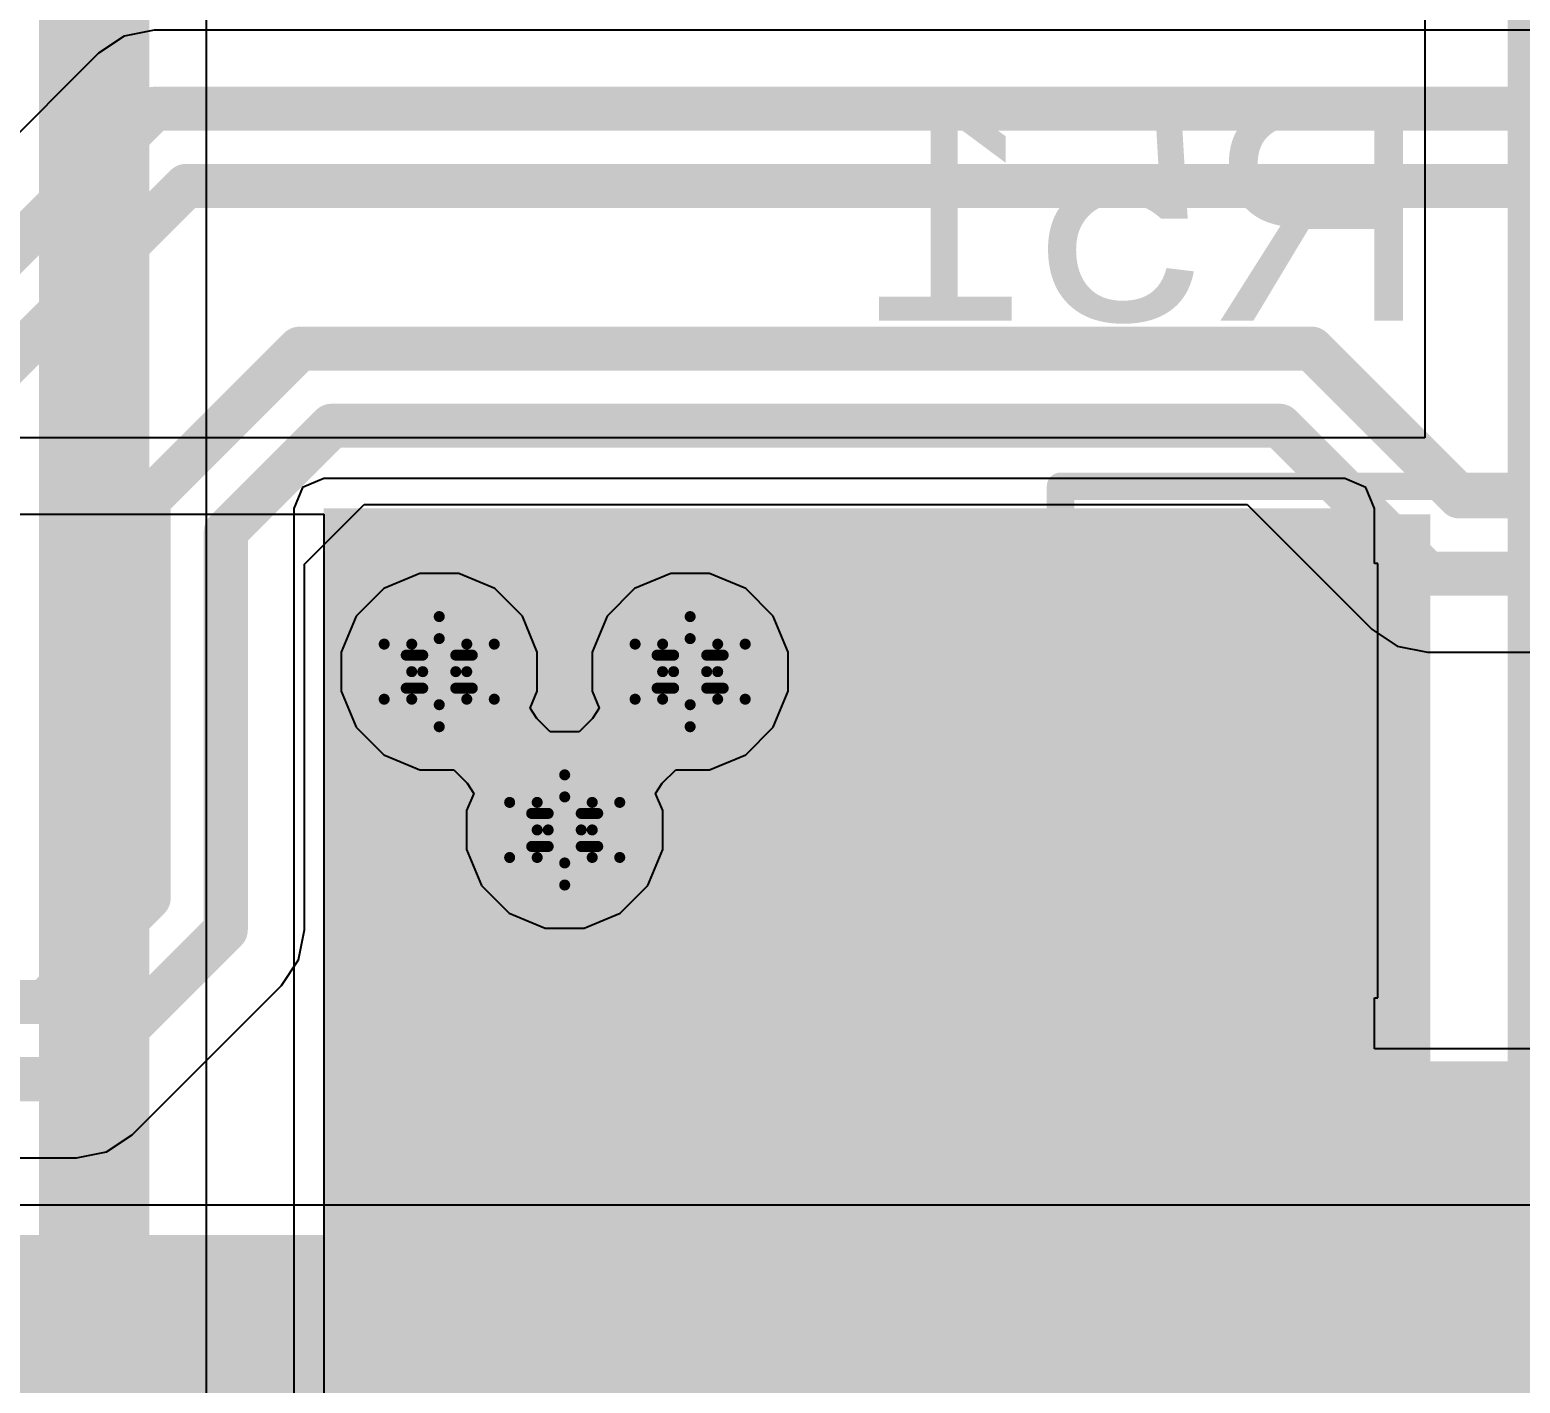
# Model space of a CAD drawing. Header units: inches. Extents: x -2.7 to 10.9, y -2.9 to 7.4.
# Drawn here: x 0.3626 to 0.6333, y -0.6784 to -0.4327 of the extents above; entities that cross this region are included whole.
import ezdxf

# ---------------------------------------------------------------- set-up
doc = ezdxf.new("R2010")
doc.units = ezdxf.units.IN
doc.header["$MEASUREMENT"] = 0
for name, color, linetype in [('Board Outline', 216, 'Continuous'), ('Bottom Layer', 5, 'Continuous'), ('Bottom Overlay', 54, 'Continuous'), ('Bottom Solder', 6, 'Continuous'), ('Drill Drawing', 1, 'Continuous'), ('Layer 2', 16, 'Continuous'), ('Layer 3', 76, 'Continuous'), ('Top Layer', 1, 'Continuous'), ('Top Overlay', 2, 'Continuous'), ('Top Paste', 8, 'Continuous'), ('Top Solder', 216, 'Continuous'), ('Via Holes', 16, 'Continuous')]:
    doc.layers.add(name, color=color, linetype=linetype)
doc.styles.add('Arial', font='', dxfattribs={"height": 0.2})
doc.styles.get('Arial').set_extended_font_data('Arial')

# ---------------------------------------------------------------- blocks, each defined once
blk = doc.blocks.new('SMA_264')
at = {"layer": 'Top Layer'}
blk.add_hatch(color=1, dxfattribs=at).paths.add_polyline_path([(0.02953, 0.03346), (0.12795, 0.03346), (0.12795, -0.03346), (0.02953, -0.03346)])
at = {"layer": 'Top Paste'}
blk.add_hatch(color=8, dxfattribs=at).paths.add_polyline_path([(0.02953, 0.03346), (0.12795, 0.03346), (0.12795, -0.03346), (0.02953, -0.03346)])
at = {"layer": 'Top Solder'}
blk.add_hatch(color=216, dxfattribs=at).paths.add_polyline_path([(0.02553, 0.03746), (0.13195, 0.03746), (0.13195, -0.03746), (0.02553, -0.03746)])
at = {"layer": 'Top Overlay'}
for points in [[(0.08115, 0.05345, 0.005, 0.005, 0), (-0.10465, 0.05345, 0.005, 0.005, 0)], [(0.08115, 0.05345, 0.005, 0.005, 0), (0.08115, 0.03985, 0.005, 0.005, 0)], [(0.08115, -0.03985, 0.005, 0.005, 0), (0.08115, -0.05345, 0.005, 0.005, 0)], [(0.08115, -0.05345, 0.005, 0.005, 0), (-0.10465, -0.05345, 0.005, 0.005, 0)]]:
    blk.add_lwpolyline(points, format="xyseb", dxfattribs=at)
for points in [[(0.0799, 0.05345, 0.0025, 0.0025, 1), (0.0824, 0.05345, 0.0025, 0.0025, 1)], [(0.0799, 0.05345, 0.0025, 0.0025, 1), (0.0824, 0.05345, 0.0025, 0.0025, 1)], [(0.0799, 0.03985, 0.0025, 0.0025, 1), (0.0824, 0.03985, 0.0025, 0.0025, 1)], [(0.0799, -0.03985, 0.0025, 0.0025, 1), (0.0824, -0.03985, 0.0025, 0.0025, 1)], [(0.0799, -0.05345, 0.0025, 0.0025, 1), (0.0824, -0.05345, 0.0025, 0.0025, 1)], [(0.0799, -0.05345, 0.0025, 0.0025, 1), (0.0824, -0.05345, 0.0025, 0.0025, 1)]]:
    blk.add_lwpolyline(points, format="xyseb", close=True, dxfattribs=at)

msp = doc.modelspace()

# ---------------------------------------------------------------- hatches: boundary and pattern name
at = {"layer": 'Bottom Layer'}
h = msp.add_hatch(color=5, dxfattribs=at)
edge = h.paths.add_edge_path()
edge.add_arc((0.43698, -0.54921), 0.01181, 0, 360)
h = msp.add_hatch(color=5, dxfattribs=at)
edge = h.paths.add_edge_path()
edge.add_arc((0.48256, -0.54921), 0.01181, 0, 360)
h = msp.add_hatch(color=5, dxfattribs=at)
edge = h.paths.add_edge_path()
edge.add_arc((0.45977, -0.57795), 0.01181, 0, 360)
msp.add_hatch(color=5, dxfattribs=at).paths.add_polyline_path([(0.31287, -0.7555), (0.88819, -0.7555), (0.88819, -0.65149), (0.31287, -0.65149)])
at = {"layer": 'Bottom Solder'}
h = msp.add_hatch(color=6, dxfattribs=at)
edge = h.paths.add_edge_path()
edge.add_arc((0.43698, -0.54921), 0.01581, 0, 360)
h = msp.add_hatch(color=6, dxfattribs=at)
edge = h.paths.add_edge_path()
edge.add_arc((0.48256, -0.54921), 0.01581, 0, 360)
h = msp.add_hatch(color=6, dxfattribs=at)
edge = h.paths.add_edge_path()
edge.add_arc((0.45977, -0.57795), 0.01581, 0, 360)
at = {"layer": 'Layer 2'}
h = msp.add_hatch(color=16, dxfattribs=at)
edge = h.paths.add_edge_path()
edge.add_arc((0.43698, -0.54921), 0.01181, 0, 360)
h = msp.add_hatch(color=16, dxfattribs=at)
edge = h.paths.add_edge_path()
edge.add_arc((0.48256, -0.54921), 0.01181, 0, 360)
h = msp.add_hatch(color=16, dxfattribs=at)
edge = h.paths.add_edge_path()
edge.add_arc((0.45977, -0.57795), 0.01181, 0, 360)
at = {"layer": 'Layer 3'}
msp.add_hatch(color=76, dxfattribs=at).paths.add_polyline_path([(0.42636, -1.066), (0.617, -1.066), (0.617, -0.52064), (0.42636, -0.52064)])
h = msp.add_hatch(color=76, dxfattribs=at)
edge = h.paths.add_edge_path()
edge.add_arc((0.43698, -0.54921), 0.01181, 0, 360)
h = msp.add_hatch(color=76, dxfattribs=at)
edge = h.paths.add_edge_path()
edge.add_arc((0.48256, -0.54921), 0.01181, 0, 360)
h = msp.add_hatch(color=76, dxfattribs=at)
edge = h.paths.add_edge_path()
edge.add_arc((0.45977, -0.57795), 0.01181, 0, 360)
at = {"layer": 'Top Layer'}
for points in [[(0.416, -0.725), (0.48991, -0.725), (0.48991, -0.51956), (0.416, -0.51956)], [(0.416, -0.67519), (0.60147, -0.67519), (0.60147, -0.51956), (0.416, -0.51956)], [(0.416, -0.60927), (0.60147, -0.60927), (0.60147, -0.51956), (0.416, -0.51956)], [(0.528, -0.67519), (0.697, -0.67519), (0.697, -0.62312), (0.528, -0.62312)], [(0.58801, -0.7275), (0.697, -0.7275), (0.697, -0.62312), (0.58801, -0.62312)]]:
    msp.add_hatch(color=1, dxfattribs=at).paths.add_polyline_path(points)
h = msp.add_hatch(color=1, dxfattribs=at)
edge = h.paths.add_edge_path()
edge.add_arc((0.43698, -0.54921), 0.01181, 0, 360)
h = msp.add_hatch(color=1, dxfattribs=at)
edge = h.paths.add_edge_path()
edge.add_arc((0.48256, -0.54921), 0.01181, 0, 360)
h = msp.add_hatch(color=1, dxfattribs=at)
edge = h.paths.add_edge_path()
edge.add_arc((0.45977, -0.57795), 0.01181, 0, 360)
at = {"layer": 'Top Solder'}
h = msp.add_hatch(color=216, dxfattribs=at)
edge = h.paths.add_edge_path()
edge.add_arc((0.43698, -0.54921), 0.01581, 0, 360)
h = msp.add_hatch(color=216, dxfattribs=at)
edge = h.paths.add_edge_path()
edge.add_arc((0.48256, -0.54921), 0.01581, 0, 360)
h = msp.add_hatch(color=216, dxfattribs=at)
edge = h.paths.add_edge_path()
edge.add_arc((0.45977, -0.57795), 0.01581, 0, 360)
at = {"layer": 'Via Holes'}
h = msp.add_hatch(color=7, dxfattribs=at)
edge = h.paths.add_edge_path()
edge.add_arc((0.43698, -0.54921), 0.00591, 0, 360)
h = msp.add_hatch(color=7, dxfattribs=at)
edge = h.paths.add_edge_path()
edge.add_arc((0.48256, -0.54921), 0.00591, 0, 360)
h = msp.add_hatch(color=7, dxfattribs=at)
edge = h.paths.add_edge_path()
edge.add_arc((0.45977, -0.57795), 0.00591, 0, 360)

# ---------------------------------------------------------------- linework, layer by layer
at = {"layer": 'Board Outline'}
msp.add_lwpolyline([(2.84412, -0.24125, 0.005, 0.005, -0.741893), (-2.49969, -1.37795, 0.005, 0.005, 0)], format="xyseb", dxfattribs=at)
at = {"layer": 'Bottom Layer'}
for p, q in [((0.3852, -0.43273), (0.37974, -0.43381)), ((0.64006, -0.43273), (0.3852, -0.43273)), ((0.3852, -0.43273), (0.3852, -0.43273)), ((0.37974, -0.43381), (0.37511, -0.43691)), ((0.37511, -0.43691), (0.3236, -0.48842)), ((0.37511, -0.43691), (0.37511, -0.43691)), ((0.41248, -0.52969), (0.42334, -0.51884)), ((0.42334, -0.51884), (0.58375, -0.51884)), ((0.58375, -0.51884), (0.60229, -0.53738)), ((0.41248, -0.59608), (0.41248, -0.52969)), ((0.43343, -0.5314), (0.42689, -0.53411)), ((0.44052, -0.5314), (0.43343, -0.5314)), ((0.44707, -0.53411), (0.44052, -0.5314)), ((0.47902, -0.5314), (0.47247, -0.53411)), ((0.4861, -0.5314), (0.47902, -0.5314)), ((0.49265, -0.53411), (0.4861, -0.5314)), ((0.42689, -0.53411), (0.42188, -0.53912)), ((0.45208, -0.53912), (0.44707, -0.53411)), ((0.47247, -0.53411), (0.46746, -0.53912)), ((0.49766, -0.53912), (0.49265, -0.53411)), ((0.60229, -0.53738), (0.60229, -0.53738)), ((0.60229, -0.53738), (0.60639, -0.54148)), ((0.42188, -0.53912), (0.41917, -0.54567)), ((0.45479, -0.54567), (0.45208, -0.53912)), ((0.46746, -0.53912), (0.46475, -0.54567)), ((0.50037, -0.54567), (0.49766, -0.53912)), ((0.60639, -0.54148), (0.60639, -0.54148)), ((0.60639, -0.54148), (0.61102, -0.54458)), ((0.41917, -0.54567), (0.41917, -0.55275)), ((0.45479, -0.55275), (0.45479, -0.54567)), ((0.46475, -0.54567), (0.46475, -0.55275)), ((0.50037, -0.55275), (0.50037, -0.54567)), ((0.61102, -0.54458), (0.61649, -0.54567)), ((0.61649, -0.54567), (0.61649, -0.54567)), ((0.61649, -0.54567), (0.74165, -0.54567)), ((0.41917, -0.55275), (0.42188, -0.5593)), ((0.4535, -0.55586), (0.45479, -0.55275)), ((0.46475, -0.55275), (0.46603, -0.55586)), ((0.49766, -0.5593), (0.50037, -0.55275)), ((0.45469, -0.55773), (0.4535, -0.55586)), ((0.46603, -0.55586), (0.46484, -0.55773)), ((0.42188, -0.5593), (0.42689, -0.56431)), ((0.45714, -0.56014), (0.45469, -0.55773)), ((0.4624, -0.56014), (0.45714, -0.56014)), ((0.46484, -0.55773), (0.4624, -0.56014)), ((0.49265, -0.56431), (0.49766, -0.5593)), ((0.42689, -0.56431), (0.43343, -0.56702)), ((0.4861, -0.56702), (0.49265, -0.56431)), ((0.43343, -0.56702), (0.43961, -0.56702)), ((0.43961, -0.56702), (0.44205, -0.56943)), ((0.47749, -0.56943), (0.47993, -0.56702)), ((0.47993, -0.56702), (0.4861, -0.56702)), ((0.44205, -0.56943), (0.44324, -0.57131)), ((0.47629, -0.57131), (0.47749, -0.56943)), ((0.44324, -0.57131), (0.44196, -0.57441)), ((0.47758, -0.57441), (0.47629, -0.57131)), ((0.44196, -0.57441), (0.44196, -0.58149)), ((0.47758, -0.58149), (0.47758, -0.57441)), ((0.44196, -0.58149), (0.44467, -0.58804)), ((0.47487, -0.58804), (0.47758, -0.58149)), ((0.44467, -0.58804), (0.44968, -0.59305)), ((0.46986, -0.59305), (0.47487, -0.58804)), ((0.44968, -0.59305), (0.45623, -0.59576)), ((0.46331, -0.59576), (0.46986, -0.59305)), ((0.4114, -0.60155), (0.41248, -0.59608)), ((0.41248, -0.59608), (0.41248, -0.59608)), ((0.45623, -0.59576), (0.46331, -0.59576)), ((0.4083, -0.60618), (0.4114, -0.60155)), ((0.38118, -0.6333), (0.4083, -0.60618)), ((0.37654, -0.6364), (0.38118, -0.6333)), ((0.29425, -0.63748), (0.37108, -0.63748)), ((0.37108, -0.63748), (0.37654, -0.6364)), ((0.37108, -0.63748), (0.37108, -0.63748)), ((0.79067, -0.64608), (0.31287, -0.64608))]:
    msp.add_line(p, q, dxfattribs=at)
for points in [[(0.33369, -0.49851, 0.008, 0.008, 0), (0.3852, -0.447, 0.008, 0.008, 0)], [(0.3852, -0.447, 0.008, 0.008, 0), (0.69, -0.447, 0.008, 0.008, 0)], [(0.34769, -0.50431, 0.008, 0.008, 0), (0.391, -0.461, 0.008, 0.008, 0)], [(0.391, -0.461, 0.008, 0.008, 0), (0.64537, -0.461, 0.008, 0.008, 0)], [(0.38421, -0.51798, 0.008, 0.008, 0), (0.41162, -0.49056, 0.008, 0.008, 0)], [(0.41162, -0.49056, 0.008, 0.008, 0), (0.59546, -0.49056, 0.008, 0.008, 0)], [(0.59546, -0.49056, 0.008, 0.008, 0), (0.62229, -0.51739, 0.008, 0.008, 0)], [(0.39821, -0.52378, 0.008, 0.008, 0), (0.41742, -0.50456, 0.008, 0.008, 0)], [(0.41742, -0.50456, 0.008, 0.008, 0), (0.58966, -0.50456, 0.008, 0.008, 0)], [(0.58966, -0.50456, 0.008, 0.008, 0), (0.61239, -0.52729, 0.008, 0.008, 0)], [(0.58966, -0.50456, 0.008, 0.008, 0), (0.58966, -0.50456, 0.008, 0.008, 0)], [(0.38421, -0.59028, 0.008, 0.008, 0), (0.38421, -0.51798, 0.008, 0.008, 0)], [(0.62229, -0.51739, 0.008, 0.008, 0), (0.73586, -0.51739, 0.008, 0.008, 0)], [(0.39821, -0.59608, 0.008, 0.008, 0), (0.39821, -0.52378, 0.008, 0.008, 0)], [(0.61239, -0.52729, 0.008, 0.008, 0), (0.61649, -0.53139, 0.008, 0.008, 0)], [(0.61649, -0.53139, 0.008, 0.008, 0), (0.74166, -0.53139, 0.008, 0.008, 0)], [(0.36528, -0.60921, 0.008, 0.008, 0), (0.38421, -0.59028, 0.008, 0.008, 0)], [(0.37108, -0.62321, 0.008, 0.008, 0), (0.39821, -0.59608, 0.008, 0.008, 0)], [(0.30005, -0.60921, 0.008, 0.008, 0), (0.36528, -0.60921, 0.008, 0.008, 0)], [(0.29425, -0.62321, 0.008, 0.008, 0), (0.37108, -0.62321, 0.008, 0.008, 0)]]:
    msp.add_lwpolyline(points, format="xyseb", dxfattribs=at)
for points in [[(0.3832, -0.447, 0.004, 0.004, 1), (0.3872, -0.447, 0.004, 0.004, 1)], [(0.3832, -0.447, 0.004, 0.004, 1), (0.3872, -0.447, 0.004, 0.004, 1)], [(0.389, -0.461, 0.004, 0.004, 1), (0.393, -0.461, 0.004, 0.004, 1)], [(0.389, -0.461, 0.004, 0.004, 1), (0.393, -0.461, 0.004, 0.004, 1)], [(0.40962, -0.49056, 0.004, 0.004, 1), (0.41362, -0.49056, 0.004, 0.004, 1)], [(0.40962, -0.49056, 0.004, 0.004, 1), (0.41362, -0.49056, 0.004, 0.004, 1)], [(0.59346, -0.49056, 0.004, 0.004, 1), (0.59746, -0.49056, 0.004, 0.004, 1)], [(0.59346, -0.49056, 0.004, 0.004, 1), (0.59746, -0.49056, 0.004, 0.004, 1)], [(0.41542, -0.50456, 0.004, 0.004, 1), (0.41942, -0.50456, 0.004, 0.004, 1)], [(0.41542, -0.50456, 0.004, 0.004, 1), (0.41942, -0.50456, 0.004, 0.004, 1)], [(0.58766, -0.50456, 0.004, 0.004, 1), (0.59166, -0.50456, 0.004, 0.004, 1)], [(0.58766, -0.50456, 0.004, 0.004, 1), (0.59166, -0.50456, 0.004, 0.004, 1)], [(0.58766, -0.50456, 0.004, 0.004, 1), (0.59166, -0.50456, 0.004, 0.004, 1)], [(0.58766, -0.50456, 0.004, 0.004, 1), (0.59166, -0.50456, 0.004, 0.004, 1)], [(0.38221, -0.51798, 0.004, 0.004, 1), (0.38621, -0.51798, 0.004, 0.004, 1)], [(0.38221, -0.51798, 0.004, 0.004, 1), (0.38621, -0.51798, 0.004, 0.004, 1)], [(0.62029, -0.51739, 0.004, 0.004, 1), (0.62429, -0.51739, 0.004, 0.004, 1)], [(0.62029, -0.51739, 0.004, 0.004, 1), (0.62429, -0.51739, 0.004, 0.004, 1)], [(0.39621, -0.52378, 0.004, 0.004, 1), (0.40021, -0.52378, 0.004, 0.004, 1)], [(0.39621, -0.52378, 0.004, 0.004, 1), (0.40021, -0.52378, 0.004, 0.004, 1)], [(0.61039, -0.52729, 0.004, 0.004, 1), (0.61439, -0.52729, 0.004, 0.004, 1)], [(0.61039, -0.52729, 0.004, 0.004, 1), (0.61439, -0.52729, 0.004, 0.004, 1)], [(0.61449, -0.53139, 0.004, 0.004, 1), (0.61849, -0.53139, 0.004, 0.004, 1)], [(0.61449, -0.53139, 0.004, 0.004, 1), (0.61849, -0.53139, 0.004, 0.004, 1)], [(0.38221, -0.59028, 0.004, 0.004, 1), (0.38621, -0.59028, 0.004, 0.004, 1)], [(0.38221, -0.59028, 0.004, 0.004, 1), (0.38621, -0.59028, 0.004, 0.004, 1)], [(0.39621, -0.59608, 0.004, 0.004, 1), (0.40021, -0.59608, 0.004, 0.004, 1)], [(0.39621, -0.59608, 0.004, 0.004, 1), (0.40021, -0.59608, 0.004, 0.004, 1)], [(0.36328, -0.60921, 0.004, 0.004, 1), (0.36728, -0.60921, 0.004, 0.004, 1)], [(0.36328, -0.60921, 0.004, 0.004, 1), (0.36728, -0.60921, 0.004, 0.004, 1)], [(0.36908, -0.62321, 0.004, 0.004, 1), (0.37308, -0.62321, 0.004, 0.004, 1)], [(0.36908, -0.62321, 0.004, 0.004, 1), (0.37308, -0.62321, 0.004, 0.004, 1)]]:
    msp.add_lwpolyline(points, format="xyseb", close=True, dxfattribs=at)
at = {"layer": 'Drill Drawing'}
for points in [[(0.43198, -0.54421, 0.002, 0.002, 0), (0.43698, -0.53921, 0.002, 0.002, 0)], [(0.43698, -0.53921, 0.002, 0.002, 0), (0.44198, -0.54421, 0.002, 0.002, 0)], [(0.47756, -0.54421, 0.002, 0.002, 0), (0.48256, -0.53921, 0.002, 0.002, 0)], [(0.48256, -0.53921, 0.002, 0.002, 0), (0.48756, -0.54421, 0.002, 0.002, 0)], [(0.42698, -0.54421, 0.002, 0.002, 0), (0.43198, -0.54921, 0.002, 0.002, 0)], [(0.42698, -0.54421, 0.002, 0.002, 0), (0.43198, -0.54421, 0.002, 0.002, 0)], [(0.43398, -0.54621, 0.002, 0.002, 0), (0.43698, -0.54321, 0.002, 0.002, 0)], [(0.43698, -0.54321, 0.002, 0.002, 0), (0.43998, -0.54621, 0.002, 0.002, 0)], [(0.44198, -0.54421, 0.002, 0.002, 0), (0.44698, -0.54421, 0.002, 0.002, 0)], [(0.44198, -0.54921, 0.002, 0.002, 0), (0.44698, -0.54421, 0.002, 0.002, 0)], [(0.47256, -0.54421, 0.002, 0.002, 0), (0.47756, -0.54921, 0.002, 0.002, 0)], [(0.47256, -0.54421, 0.002, 0.002, 0), (0.47756, -0.54421, 0.002, 0.002, 0)], [(0.47956, -0.54621, 0.002, 0.002, 0), (0.48256, -0.54321, 0.002, 0.002, 0)], [(0.48256, -0.54321, 0.002, 0.002, 0), (0.48556, -0.54621, 0.002, 0.002, 0)], [(0.48756, -0.54421, 0.002, 0.002, 0), (0.49256, -0.54421, 0.002, 0.002, 0)], [(0.48756, -0.54921, 0.002, 0.002, 0), (0.49256, -0.54421, 0.002, 0.002, 0)], [(0.43098, -0.54621, 0.002, 0.002, 0), (0.43398, -0.54921, 0.002, 0.002, 0)], [(0.43098, -0.54621, 0.002, 0.002, 0), (0.43398, -0.54621, 0.002, 0.002, 0)], [(0.43998, -0.54621, 0.002, 0.002, 0), (0.44298, -0.54621, 0.002, 0.002, 0)], [(0.43998, -0.54921, 0.002, 0.002, 0), (0.44298, -0.54621, 0.002, 0.002, 0)], [(0.47656, -0.54621, 0.002, 0.002, 0), (0.47956, -0.54921, 0.002, 0.002, 0)], [(0.47656, -0.54621, 0.002, 0.002, 0), (0.47956, -0.54621, 0.002, 0.002, 0)], [(0.48556, -0.54621, 0.002, 0.002, 0), (0.48856, -0.54621, 0.002, 0.002, 0)], [(0.48556, -0.54921, 0.002, 0.002, 0), (0.48856, -0.54621, 0.002, 0.002, 0)], [(0.42698, -0.55421, 0.002, 0.002, 0), (0.43198, -0.54921, 0.002, 0.002, 0)], [(0.43098, -0.55221, 0.002, 0.002, 0), (0.43398, -0.54921, 0.002, 0.002, 0)], [(0.43998, -0.54921, 0.002, 0.002, 0), (0.44298, -0.55221, 0.002, 0.002, 0)], [(0.44198, -0.54921, 0.002, 0.002, 0), (0.44698, -0.55421, 0.002, 0.002, 0)], [(0.47256, -0.55421, 0.002, 0.002, 0), (0.47756, -0.54921, 0.002, 0.002, 0)], [(0.47656, -0.55221, 0.002, 0.002, 0), (0.47956, -0.54921, 0.002, 0.002, 0)], [(0.48556, -0.54921, 0.002, 0.002, 0), (0.48856, -0.55221, 0.002, 0.002, 0)], [(0.48756, -0.54921, 0.002, 0.002, 0), (0.49256, -0.55421, 0.002, 0.002, 0)], [(0.43098, -0.55221, 0.002, 0.002, 0), (0.43398, -0.55221, 0.002, 0.002, 0)], [(0.43398, -0.55221, 0.002, 0.002, 0), (0.43698, -0.55521, 0.002, 0.002, 0)], [(0.43698, -0.55521, 0.002, 0.002, 0), (0.43998, -0.55221, 0.002, 0.002, 0)], [(0.43998, -0.55221, 0.002, 0.002, 0), (0.44298, -0.55221, 0.002, 0.002, 0)], [(0.47656, -0.55221, 0.002, 0.002, 0), (0.47956, -0.55221, 0.002, 0.002, 0)], [(0.47956, -0.55221, 0.002, 0.002, 0), (0.48256, -0.55521, 0.002, 0.002, 0)], [(0.48256, -0.55521, 0.002, 0.002, 0), (0.48556, -0.55221, 0.002, 0.002, 0)], [(0.48556, -0.55221, 0.002, 0.002, 0), (0.48856, -0.55221, 0.002, 0.002, 0)], [(0.42698, -0.55421, 0.002, 0.002, 0), (0.43198, -0.55421, 0.002, 0.002, 0)], [(0.43198, -0.55421, 0.002, 0.002, 0), (0.43698, -0.55921, 0.002, 0.002, 0)], [(0.43698, -0.55921, 0.002, 0.002, 0), (0.44198, -0.55421, 0.002, 0.002, 0)], [(0.44198, -0.55421, 0.002, 0.002, 0), (0.44698, -0.55421, 0.002, 0.002, 0)], [(0.47256, -0.55421, 0.002, 0.002, 0), (0.47756, -0.55421, 0.002, 0.002, 0)], [(0.47756, -0.55421, 0.002, 0.002, 0), (0.48256, -0.55921, 0.002, 0.002, 0)], [(0.48256, -0.55921, 0.002, 0.002, 0), (0.48756, -0.55421, 0.002, 0.002, 0)], [(0.48756, -0.55421, 0.002, 0.002, 0), (0.49256, -0.55421, 0.002, 0.002, 0)], [(0.45477, -0.57295, 0.002, 0.002, 0), (0.45977, -0.56795, 0.002, 0.002, 0)], [(0.45977, -0.56795, 0.002, 0.002, 0), (0.46477, -0.57295, 0.002, 0.002, 0)], [(0.45677, -0.57495, 0.002, 0.002, 0), (0.45977, -0.57195, 0.002, 0.002, 0)], [(0.45977, -0.57195, 0.002, 0.002, 0), (0.46277, -0.57495, 0.002, 0.002, 0)], [(0.44977, -0.57295, 0.002, 0.002, 0), (0.45477, -0.57795, 0.002, 0.002, 0)], [(0.44977, -0.57295, 0.002, 0.002, 0), (0.45477, -0.57295, 0.002, 0.002, 0)], [(0.45377, -0.57495, 0.002, 0.002, 0), (0.45677, -0.57795, 0.002, 0.002, 0)], [(0.45377, -0.57495, 0.002, 0.002, 0), (0.45677, -0.57495, 0.002, 0.002, 0)], [(0.46277, -0.57495, 0.002, 0.002, 0), (0.46577, -0.57495, 0.002, 0.002, 0)], [(0.46277, -0.57795, 0.002, 0.002, 0), (0.46577, -0.57495, 0.002, 0.002, 0)], [(0.46477, -0.57295, 0.002, 0.002, 0), (0.46977, -0.57295, 0.002, 0.002, 0)], [(0.46477, -0.57795, 0.002, 0.002, 0), (0.46977, -0.57295, 0.002, 0.002, 0)], [(0.44977, -0.58295, 0.002, 0.002, 0), (0.45477, -0.57795, 0.002, 0.002, 0)], [(0.45377, -0.58095, 0.002, 0.002, 0), (0.45677, -0.57795, 0.002, 0.002, 0)], [(0.46277, -0.57795, 0.002, 0.002, 0), (0.46577, -0.58095, 0.002, 0.002, 0)], [(0.46477, -0.57795, 0.002, 0.002, 0), (0.46977, -0.58295, 0.002, 0.002, 0)], [(0.44977, -0.58295, 0.002, 0.002, 0), (0.45477, -0.58295, 0.002, 0.002, 0)], [(0.45377, -0.58095, 0.002, 0.002, 0), (0.45677, -0.58095, 0.002, 0.002, 0)], [(0.45477, -0.58295, 0.002, 0.002, 0), (0.45977, -0.58795, 0.002, 0.002, 0)], [(0.45677, -0.58095, 0.002, 0.002, 0), (0.45977, -0.58395, 0.002, 0.002, 0)], [(0.45977, -0.58395, 0.002, 0.002, 0), (0.46277, -0.58095, 0.002, 0.002, 0)], [(0.45977, -0.58795, 0.002, 0.002, 0), (0.46477, -0.58295, 0.002, 0.002, 0)], [(0.46277, -0.58095, 0.002, 0.002, 0), (0.46577, -0.58095, 0.002, 0.002, 0)], [(0.46477, -0.58295, 0.002, 0.002, 0), (0.46977, -0.58295, 0.002, 0.002, 0)]]:
    msp.add_lwpolyline(points, format="xyseb", dxfattribs=at)
for points in [[(0.43648, -0.53921, 0.001, 0.001, 1), (0.43748, -0.53921, 0.001, 0.001, 1)], [(0.43648, -0.53921, 0.001, 0.001, 1), (0.43748, -0.53921, 0.001, 0.001, 1)], [(0.48206, -0.53921, 0.001, 0.001, 1), (0.48306, -0.53921, 0.001, 0.001, 1)], [(0.48206, -0.53921, 0.001, 0.001, 1), (0.48306, -0.53921, 0.001, 0.001, 1)], [(0.42648, -0.54421, 0.001, 0.001, 1), (0.42748, -0.54421, 0.001, 0.001, 1)], [(0.42648, -0.54421, 0.001, 0.001, 1), (0.42748, -0.54421, 0.001, 0.001, 1)], [(0.43148, -0.54421, 0.001, 0.001, 1), (0.43248, -0.54421, 0.001, 0.001, 1)], [(0.43148, -0.54421, 0.001, 0.001, 1), (0.43248, -0.54421, 0.001, 0.001, 1)], [(0.43648, -0.54321, 0.001, 0.001, 1), (0.43748, -0.54321, 0.001, 0.001, 1)], [(0.43648, -0.54321, 0.001, 0.001, 1), (0.43748, -0.54321, 0.001, 0.001, 1)], [(0.44148, -0.54421, 0.001, 0.001, 1), (0.44248, -0.54421, 0.001, 0.001, 1)], [(0.44148, -0.54421, 0.001, 0.001, 1), (0.44248, -0.54421, 0.001, 0.001, 1)], [(0.44648, -0.54421, 0.001, 0.001, 1), (0.44748, -0.54421, 0.001, 0.001, 1)], [(0.44648, -0.54421, 0.001, 0.001, 1), (0.44748, -0.54421, 0.001, 0.001, 1)], [(0.47206, -0.54421, 0.001, 0.001, 1), (0.47306, -0.54421, 0.001, 0.001, 1)], [(0.47206, -0.54421, 0.001, 0.001, 1), (0.47306, -0.54421, 0.001, 0.001, 1)], [(0.47706, -0.54421, 0.001, 0.001, 1), (0.47806, -0.54421, 0.001, 0.001, 1)], [(0.47706, -0.54421, 0.001, 0.001, 1), (0.47806, -0.54421, 0.001, 0.001, 1)], [(0.48206, -0.54321, 0.001, 0.001, 1), (0.48306, -0.54321, 0.001, 0.001, 1)], [(0.48206, -0.54321, 0.001, 0.001, 1), (0.48306, -0.54321, 0.001, 0.001, 1)], [(0.48706, -0.54421, 0.001, 0.001, 1), (0.48806, -0.54421, 0.001, 0.001, 1)], [(0.48706, -0.54421, 0.001, 0.001, 1), (0.48806, -0.54421, 0.001, 0.001, 1)], [(0.49206, -0.54421, 0.001, 0.001, 1), (0.49306, -0.54421, 0.001, 0.001, 1)], [(0.49206, -0.54421, 0.001, 0.001, 1), (0.49306, -0.54421, 0.001, 0.001, 1)], [(0.43048, -0.54621, 0.001, 0.001, 1), (0.43148, -0.54621, 0.001, 0.001, 1)], [(0.43048, -0.54621, 0.001, 0.001, 1), (0.43148, -0.54621, 0.001, 0.001, 1)], [(0.43348, -0.54621, 0.001, 0.001, 1), (0.43448, -0.54621, 0.001, 0.001, 1)], [(0.43348, -0.54621, 0.001, 0.001, 1), (0.43448, -0.54621, 0.001, 0.001, 1)], [(0.43948, -0.54621, 0.001, 0.001, 1), (0.44048, -0.54621, 0.001, 0.001, 1)], [(0.43948, -0.54621, 0.001, 0.001, 1), (0.44048, -0.54621, 0.001, 0.001, 1)], [(0.44248, -0.54621, 0.001, 0.001, 1), (0.44348, -0.54621, 0.001, 0.001, 1)], [(0.44248, -0.54621, 0.001, 0.001, 1), (0.44348, -0.54621, 0.001, 0.001, 1)], [(0.47606, -0.54621, 0.001, 0.001, 1), (0.47706, -0.54621, 0.001, 0.001, 1)], [(0.47606, -0.54621, 0.001, 0.001, 1), (0.47706, -0.54621, 0.001, 0.001, 1)], [(0.47906, -0.54621, 0.001, 0.001, 1), (0.48006, -0.54621, 0.001, 0.001, 1)], [(0.47906, -0.54621, 0.001, 0.001, 1), (0.48006, -0.54621, 0.001, 0.001, 1)], [(0.48506, -0.54621, 0.001, 0.001, 1), (0.48606, -0.54621, 0.001, 0.001, 1)], [(0.48506, -0.54621, 0.001, 0.001, 1), (0.48606, -0.54621, 0.001, 0.001, 1)], [(0.48806, -0.54621, 0.001, 0.001, 1), (0.48906, -0.54621, 0.001, 0.001, 1)], [(0.48806, -0.54621, 0.001, 0.001, 1), (0.48906, -0.54621, 0.001, 0.001, 1)], [(0.43148, -0.54921, 0.001, 0.001, 1), (0.43248, -0.54921, 0.001, 0.001, 1)], [(0.43148, -0.54921, 0.001, 0.001, 1), (0.43248, -0.54921, 0.001, 0.001, 1)], [(0.43348, -0.54921, 0.001, 0.001, 1), (0.43448, -0.54921, 0.001, 0.001, 1)], [(0.43348, -0.54921, 0.001, 0.001, 1), (0.43448, -0.54921, 0.001, 0.001, 1)], [(0.43948, -0.54921, 0.001, 0.001, 1), (0.44048, -0.54921, 0.001, 0.001, 1)], [(0.43948, -0.54921, 0.001, 0.001, 1), (0.44048, -0.54921, 0.001, 0.001, 1)], [(0.44148, -0.54921, 0.001, 0.001, 1), (0.44248, -0.54921, 0.001, 0.001, 1)], [(0.44148, -0.54921, 0.001, 0.001, 1), (0.44248, -0.54921, 0.001, 0.001, 1)], [(0.47706, -0.54921, 0.001, 0.001, 1), (0.47806, -0.54921, 0.001, 0.001, 1)], [(0.47706, -0.54921, 0.001, 0.001, 1), (0.47806, -0.54921, 0.001, 0.001, 1)], [(0.47906, -0.54921, 0.001, 0.001, 1), (0.48006, -0.54921, 0.001, 0.001, 1)], [(0.47906, -0.54921, 0.001, 0.001, 1), (0.48006, -0.54921, 0.001, 0.001, 1)], [(0.48506, -0.54921, 0.001, 0.001, 1), (0.48606, -0.54921, 0.001, 0.001, 1)], [(0.48506, -0.54921, 0.001, 0.001, 1), (0.48606, -0.54921, 0.001, 0.001, 1)], [(0.48706, -0.54921, 0.001, 0.001, 1), (0.48806, -0.54921, 0.001, 0.001, 1)], [(0.48706, -0.54921, 0.001, 0.001, 1), (0.48806, -0.54921, 0.001, 0.001, 1)], [(0.43048, -0.55221, 0.001, 0.001, 1), (0.43148, -0.55221, 0.001, 0.001, 1)], [(0.43048, -0.55221, 0.001, 0.001, 1), (0.43148, -0.55221, 0.001, 0.001, 1)], [(0.43348, -0.55221, 0.001, 0.001, 1), (0.43448, -0.55221, 0.001, 0.001, 1)], [(0.43348, -0.55221, 0.001, 0.001, 1), (0.43448, -0.55221, 0.001, 0.001, 1)], [(0.43948, -0.55221, 0.001, 0.001, 1), (0.44048, -0.55221, 0.001, 0.001, 1)], [(0.43948, -0.55221, 0.001, 0.001, 1), (0.44048, -0.55221, 0.001, 0.001, 1)], [(0.44248, -0.55221, 0.001, 0.001, 1), (0.44348, -0.55221, 0.001, 0.001, 1)], [(0.44248, -0.55221, 0.001, 0.001, 1), (0.44348, -0.55221, 0.001, 0.001, 1)], [(0.47606, -0.55221, 0.001, 0.001, 1), (0.47706, -0.55221, 0.001, 0.001, 1)], [(0.47606, -0.55221, 0.001, 0.001, 1), (0.47706, -0.55221, 0.001, 0.001, 1)], [(0.47906, -0.55221, 0.001, 0.001, 1), (0.48006, -0.55221, 0.001, 0.001, 1)], [(0.47906, -0.55221, 0.001, 0.001, 1), (0.48006, -0.55221, 0.001, 0.001, 1)], [(0.48506, -0.55221, 0.001, 0.001, 1), (0.48606, -0.55221, 0.001, 0.001, 1)], [(0.48506, -0.55221, 0.001, 0.001, 1), (0.48606, -0.55221, 0.001, 0.001, 1)], [(0.48806, -0.55221, 0.001, 0.001, 1), (0.48906, -0.55221, 0.001, 0.001, 1)], [(0.48806, -0.55221, 0.001, 0.001, 1), (0.48906, -0.55221, 0.001, 0.001, 1)], [(0.42648, -0.55421, 0.001, 0.001, 1), (0.42748, -0.55421, 0.001, 0.001, 1)], [(0.42648, -0.55421, 0.001, 0.001, 1), (0.42748, -0.55421, 0.001, 0.001, 1)], [(0.43148, -0.55421, 0.001, 0.001, 1), (0.43248, -0.55421, 0.001, 0.001, 1)], [(0.43148, -0.55421, 0.001, 0.001, 1), (0.43248, -0.55421, 0.001, 0.001, 1)], [(0.43648, -0.55521, 0.001, 0.001, 1), (0.43748, -0.55521, 0.001, 0.001, 1)], [(0.43648, -0.55521, 0.001, 0.001, 1), (0.43748, -0.55521, 0.001, 0.001, 1)], [(0.44148, -0.55421, 0.001, 0.001, 1), (0.44248, -0.55421, 0.001, 0.001, 1)], [(0.44148, -0.55421, 0.001, 0.001, 1), (0.44248, -0.55421, 0.001, 0.001, 1)], [(0.44648, -0.55421, 0.001, 0.001, 1), (0.44748, -0.55421, 0.001, 0.001, 1)], [(0.44648, -0.55421, 0.001, 0.001, 1), (0.44748, -0.55421, 0.001, 0.001, 1)], [(0.47206, -0.55421, 0.001, 0.001, 1), (0.47306, -0.55421, 0.001, 0.001, 1)], [(0.47206, -0.55421, 0.001, 0.001, 1), (0.47306, -0.55421, 0.001, 0.001, 1)], [(0.47706, -0.55421, 0.001, 0.001, 1), (0.47806, -0.55421, 0.001, 0.001, 1)], [(0.47706, -0.55421, 0.001, 0.001, 1), (0.47806, -0.55421, 0.001, 0.001, 1)], [(0.48206, -0.55521, 0.001, 0.001, 1), (0.48306, -0.55521, 0.001, 0.001, 1)], [(0.48206, -0.55521, 0.001, 0.001, 1), (0.48306, -0.55521, 0.001, 0.001, 1)], [(0.48706, -0.55421, 0.001, 0.001, 1), (0.48806, -0.55421, 0.001, 0.001, 1)], [(0.48706, -0.55421, 0.001, 0.001, 1), (0.48806, -0.55421, 0.001, 0.001, 1)], [(0.49206, -0.55421, 0.001, 0.001, 1), (0.49306, -0.55421, 0.001, 0.001, 1)], [(0.49206, -0.55421, 0.001, 0.001, 1), (0.49306, -0.55421, 0.001, 0.001, 1)], [(0.43648, -0.55921, 0.001, 0.001, 1), (0.43748, -0.55921, 0.001, 0.001, 1)], [(0.43648, -0.55921, 0.001, 0.001, 1), (0.43748, -0.55921, 0.001, 0.001, 1)], [(0.48206, -0.55921, 0.001, 0.001, 1), (0.48306, -0.55921, 0.001, 0.001, 1)], [(0.48206, -0.55921, 0.001, 0.001, 1), (0.48306, -0.55921, 0.001, 0.001, 1)], [(0.45927, -0.56795, 0.001, 0.001, 1), (0.46027, -0.56795, 0.001, 0.001, 1)], [(0.45927, -0.56795, 0.001, 0.001, 1), (0.46027, -0.56795, 0.001, 0.001, 1)], [(0.45927, -0.57195, 0.001, 0.001, 1), (0.46027, -0.57195, 0.001, 0.001, 1)], [(0.45927, -0.57195, 0.001, 0.001, 1), (0.46027, -0.57195, 0.001, 0.001, 1)], [(0.44927, -0.57295, 0.001, 0.001, 1), (0.45027, -0.57295, 0.001, 0.001, 1)], [(0.44927, -0.57295, 0.001, 0.001, 1), (0.45027, -0.57295, 0.001, 0.001, 1)], [(0.45327, -0.57495, 0.001, 0.001, 1), (0.45427, -0.57495, 0.001, 0.001, 1)], [(0.45327, -0.57495, 0.001, 0.001, 1), (0.45427, -0.57495, 0.001, 0.001, 1)], [(0.45427, -0.57295, 0.001, 0.001, 1), (0.45527, -0.57295, 0.001, 0.001, 1)], [(0.45427, -0.57295, 0.001, 0.001, 1), (0.45527, -0.57295, 0.001, 0.001, 1)], [(0.45627, -0.57495, 0.001, 0.001, 1), (0.45727, -0.57495, 0.001, 0.001, 1)], [(0.45627, -0.57495, 0.001, 0.001, 1), (0.45727, -0.57495, 0.001, 0.001, 1)], [(0.46227, -0.57495, 0.001, 0.001, 1), (0.46327, -0.57495, 0.001, 0.001, 1)], [(0.46227, -0.57495, 0.001, 0.001, 1), (0.46327, -0.57495, 0.001, 0.001, 1)], [(0.46427, -0.57295, 0.001, 0.001, 1), (0.46527, -0.57295, 0.001, 0.001, 1)], [(0.46427, -0.57295, 0.001, 0.001, 1), (0.46527, -0.57295, 0.001, 0.001, 1)], [(0.46527, -0.57495, 0.001, 0.001, 1), (0.46627, -0.57495, 0.001, 0.001, 1)], [(0.46527, -0.57495, 0.001, 0.001, 1), (0.46627, -0.57495, 0.001, 0.001, 1)], [(0.46927, -0.57295, 0.001, 0.001, 1), (0.47027, -0.57295, 0.001, 0.001, 1)], [(0.46927, -0.57295, 0.001, 0.001, 1), (0.47027, -0.57295, 0.001, 0.001, 1)], [(0.45427, -0.57795, 0.001, 0.001, 1), (0.45527, -0.57795, 0.001, 0.001, 1)], [(0.45427, -0.57795, 0.001, 0.001, 1), (0.45527, -0.57795, 0.001, 0.001, 1)], [(0.45627, -0.57795, 0.001, 0.001, 1), (0.45727, -0.57795, 0.001, 0.001, 1)], [(0.45627, -0.57795, 0.001, 0.001, 1), (0.45727, -0.57795, 0.001, 0.001, 1)], [(0.46227, -0.57795, 0.001, 0.001, 1), (0.46327, -0.57795, 0.001, 0.001, 1)], [(0.46227, -0.57795, 0.001, 0.001, 1), (0.46327, -0.57795, 0.001, 0.001, 1)], [(0.46427, -0.57795, 0.001, 0.001, 1), (0.46527, -0.57795, 0.001, 0.001, 1)], [(0.46427, -0.57795, 0.001, 0.001, 1), (0.46527, -0.57795, 0.001, 0.001, 1)], [(0.44927, -0.58295, 0.001, 0.001, 1), (0.45027, -0.58295, 0.001, 0.001, 1)], [(0.44927, -0.58295, 0.001, 0.001, 1), (0.45027, -0.58295, 0.001, 0.001, 1)], [(0.45327, -0.58095, 0.001, 0.001, 1), (0.45427, -0.58095, 0.001, 0.001, 1)], [(0.45327, -0.58095, 0.001, 0.001, 1), (0.45427, -0.58095, 0.001, 0.001, 1)], [(0.45427, -0.58295, 0.001, 0.001, 1), (0.45527, -0.58295, 0.001, 0.001, 1)], [(0.45427, -0.58295, 0.001, 0.001, 1), (0.45527, -0.58295, 0.001, 0.001, 1)], [(0.45627, -0.58095, 0.001, 0.001, 1), (0.45727, -0.58095, 0.001, 0.001, 1)], [(0.45627, -0.58095, 0.001, 0.001, 1), (0.45727, -0.58095, 0.001, 0.001, 1)], [(0.46227, -0.58095, 0.001, 0.001, 1), (0.46327, -0.58095, 0.001, 0.001, 1)], [(0.46227, -0.58095, 0.001, 0.001, 1), (0.46327, -0.58095, 0.001, 0.001, 1)], [(0.46427, -0.58295, 0.001, 0.001, 1), (0.46527, -0.58295, 0.001, 0.001, 1)], [(0.46427, -0.58295, 0.001, 0.001, 1), (0.46527, -0.58295, 0.001, 0.001, 1)], [(0.46527, -0.58095, 0.001, 0.001, 1), (0.46627, -0.58095, 0.001, 0.001, 1)], [(0.46527, -0.58095, 0.001, 0.001, 1), (0.46627, -0.58095, 0.001, 0.001, 1)], [(0.46927, -0.58295, 0.001, 0.001, 1), (0.47027, -0.58295, 0.001, 0.001, 1)], [(0.46927, -0.58295, 0.001, 0.001, 1), (0.47027, -0.58295, 0.001, 0.001, 1)], [(0.45927, -0.58395, 0.001, 0.001, 1), (0.46027, -0.58395, 0.001, 0.001, 1)], [(0.45927, -0.58395, 0.001, 0.001, 1), (0.46027, -0.58395, 0.001, 0.001, 1)], [(0.45927, -0.58795, 0.001, 0.001, 1), (0.46027, -0.58795, 0.001, 0.001, 1)], [(0.45927, -0.58795, 0.001, 0.001, 1), (0.46027, -0.58795, 0.001, 0.001, 1)]]:
    msp.add_lwpolyline(points, format="xyseb", close=True, dxfattribs=at)
at = {"layer": 'Layer 2'}
for p, q in [((0.39468, -1.05444), (0.39468, -0.34544)), ((0.43343, -0.5314), (0.42689, -0.53411)), ((0.44052, -0.5314), (0.43343, -0.5314)), ((0.44707, -0.53411), (0.44052, -0.5314)), ((0.47902, -0.5314), (0.47247, -0.53411)), ((0.4861, -0.5314), (0.47902, -0.5314)), ((0.49265, -0.53411), (0.4861, -0.5314)), ((0.42689, -0.53411), (0.42188, -0.53912)), ((0.45208, -0.53912), (0.44707, -0.53411)), ((0.47247, -0.53411), (0.46746, -0.53912)), ((0.49766, -0.53912), (0.49265, -0.53411)), ((0.42188, -0.53912), (0.41917, -0.54567)), ((0.45479, -0.54567), (0.45208, -0.53912)), ((0.46746, -0.53912), (0.46475, -0.54567)), ((0.50037, -0.54567), (0.49766, -0.53912)), ((0.41917, -0.54567), (0.41917, -0.55275)), ((0.45479, -0.55275), (0.45479, -0.54567)), ((0.46475, -0.54567), (0.46475, -0.55275)), ((0.50037, -0.55275), (0.50037, -0.54567)), ((0.41917, -0.55275), (0.42188, -0.5593)), ((0.4535, -0.55586), (0.45479, -0.55275)), ((0.46475, -0.55275), (0.46603, -0.55586)), ((0.49766, -0.5593), (0.50037, -0.55275)), ((0.45469, -0.55773), (0.4535, -0.55586)), ((0.46603, -0.55586), (0.46484, -0.55773)), ((0.42188, -0.5593), (0.42689, -0.56431)), ((0.45714, -0.56014), (0.45469, -0.55773)), ((0.4624, -0.56014), (0.45714, -0.56014)), ((0.46484, -0.55773), (0.4624, -0.56014)), ((0.49265, -0.56431), (0.49766, -0.5593)), ((0.42689, -0.56431), (0.43343, -0.56702)), ((0.4861, -0.56702), (0.49265, -0.56431)), ((0.43343, -0.56702), (0.43961, -0.56702)), ((0.43961, -0.56702), (0.44205, -0.56943)), ((0.47749, -0.56943), (0.47993, -0.56702)), ((0.47993, -0.56702), (0.4861, -0.56702)), ((0.44205, -0.56943), (0.44324, -0.57131)), ((0.47629, -0.57131), (0.47749, -0.56943)), ((0.44324, -0.57131), (0.44196, -0.57441)), ((0.47758, -0.57441), (0.47629, -0.57131)), ((0.44196, -0.57441), (0.44196, -0.58149)), ((0.47758, -0.58149), (0.47758, -0.57441)), ((0.44196, -0.58149), (0.44467, -0.58804)), ((0.47487, -0.58804), (0.47758, -0.58149)), ((0.44467, -0.58804), (0.44968, -0.59305)), ((0.46986, -0.59305), (0.47487, -0.58804)), ((0.44968, -0.59305), (0.45623, -0.59576)), ((0.46331, -0.59576), (0.46986, -0.59305)), ((0.45623, -0.59576), (0.46331, -0.59576))]:
    msp.add_line(p, q, dxfattribs=at)
msp.add_lwpolyline([(0.37429, -1.05444, 0.02, 0.02, 0), (0.37429, -0.34544, 0.02, 0.02, 0)], format="xyseb", dxfattribs=at)
at = {"layer": 'Layer 3'}
for p, q in [((0.616, 0.038), (0.616, -0.50672)), ((0.616, -0.50672), (0.3058, -0.50672)), ((0.31643, -0.52064), (0.416, -0.52064)), ((0.416, -0.52064), (0.416, -1.066))]:
    msp.add_line(p, q, dxfattribs=at)
msp.add_lwpolyline([(0.63504, -1.70661, 0.008, 0.008, 0), (0.63504, 0.04296, 0.008, 0.008, 0)], format="xyseb", dxfattribs=at)
at = {"layer": 'Top Layer'}
for p, q in [((0.416, -0.51415), (0.41217, -0.51574)), ((0.60147, -0.51415), (0.416, -0.51415)), ((0.6053, -0.51574), (0.60147, -0.51415)), ((0.41217, -0.51574), (0.41059, -0.51956)), ((0.60688, -0.51956), (0.6053, -0.51574)), ((0.41059, -0.51956), (0.41059, -0.60927)), ((0.60688, -0.52954), (0.60688, -0.51956)), ((0.60747, -0.52954), (0.60688, -0.52954)), ((0.60747, -0.60846), (0.60747, -0.52954)), ((0.60688, -0.61771), (0.60688, -0.60846)), ((0.60688, -0.60846), (0.60747, -0.60846)), ((0.41059, -0.60927), (0.41059, -0.67519)), ((0.65477, -0.61771), (0.60688, -0.61771)), ((0.41059, -0.67519), (0.41059, -0.725))]:
    msp.add_line(p, q, dxfattribs=at)

# ---------------------------------------------------------------- block references
at = {"rotation": 180}
msp.add_blockref('SMA_264', (0.631, -0.569), dxfattribs=at)

# ---------------------------------------------------------------- texts
at = {"layer": 'Bottom Overlay', "style": 'Arial', "text_generation_flag": 2}
msp.add_text('R51', height=0.04, dxfattribs=at).set_placement((0.61665, -0.48546))
at = {"layer": 'Top Overlay', "style": 'Arial'}
msp.add_text('R45', height=0.04, dxfattribs=at).set_placement((0.51617, -0.67641))

doc.saveas('drawing.dxf')
